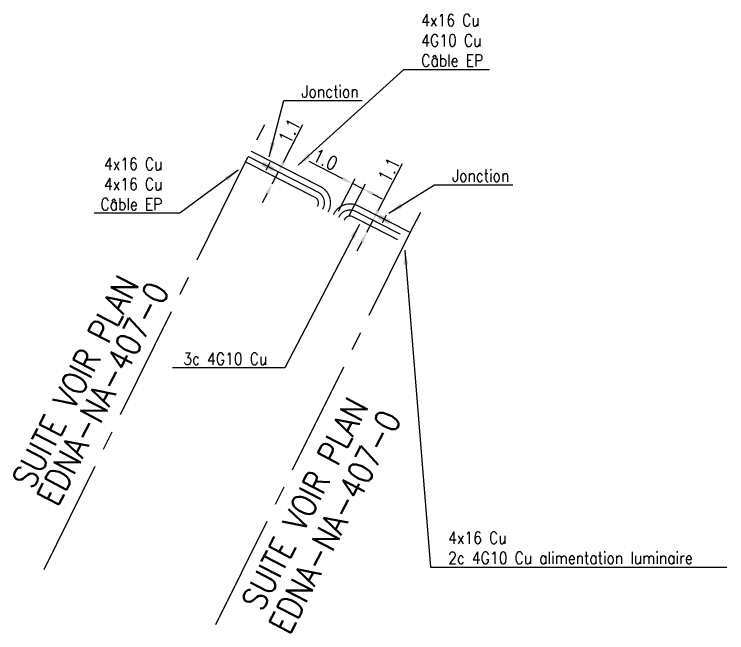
# Model space of a CAD drawing. Header units: millimetres. Extents: x 185011 to 185897, y 128253 to 129000.
# Drawn here: x 185609.2 to 185668.2, y 128628.3 to 128679.5 of the extents above; entities that cross this region are included whole.
import ezdxf
from ezdxf.enums import TextEntityAlignment as Align

# ---------------------------------------------------------------- set-up
doc = ezdxf.new("R2010")
doc.units = ezdxf.units.MM
doc.header["$PDMODE"] = 34
doc.linetypes.add('CENTER2', pattern=[28.575, 19.05, -3.175, 3.175, -3.175])
doc.linetypes.add('E_ST_CU', pattern=[2000, 1000, 1000])
doc.layers.get('0').update_dxf_attribs({"linetype": 'CONTINUOUS'})
doc.layers.get('DEFPOINTS').update_dxf_attribs({"linetype": 'CONTINUOUS'})
for name, color, linetype in [('E_100', 3, 'CONTINUOUS'), ('E_300', 7, 'CONTINUOUS'), ('E_930', 7, 'CONTINUOUS')]:
    doc.layers.add(name, color=color, linetype=linetype)
doc.styles.get("Standard").update_dxf_attribs({"font": 'romans.shx', "width": 0.85})
doc.dimstyles.get("Standard").update_dxf_attribs({"dimtxt": 1.5, "dimasz": 1.2, "dimexe": 0.625, "dimexo": 0.625, "dimgap": 0.25, "dimtad": 1, "dimdec": 1, "dimzin": 0, "dimdsep": 46, "dimtxsty": 'Standard', "dimcen": -0.5, "dimadec": 0, "dimazin": 0, "dimtfac": 1, "dimtdec": 1, "dimtmove": 0, "dimatfit": 3, "dimfxl": 0, "dimtolj": 1, "dimtzin": 0, "dimarcsym": 0})

# ---------------------------------------------------------------- blocks, each defined once
blk = doc.blocks.new('*D105')
at = {"layer": 'DEFPOINTS', "color": 0, "linetype": 'Continuous', "transparency": 16777216}
for p in [(185638.074, 128665.039), (185635.856, 128662.782), (185636.702, 128662.35)]:
    blk.add_point(p, dxfattribs=at)
at = {"layer": 'E_100', "color": 0, "linetype": 'Continuous', "lineweight": -2, "transparency": 16777216}
for p, q in [((185636.426, 128665.88), (185633.627, 128667.308)), ((185636.069, 128663.199), (185637.441, 128665.889)), ((185636.915, 128662.767), (185638.287, 128665.457)), ((185638.074, 128665.039), (185637.228, 128665.471)), ((185638.876, 128664.63), (185639.677, 128664.221))]:
    blk.add_line(p, q, dxfattribs=at)
at = {"layer": 'E_100', "color": 0, "linetype": 'Continuous', "transparency": 16777216}
for points in [[(185636.494, 128666.014), (185636.358, 128665.746), (185637.228, 128665.471)], [(185638.944, 128664.764), (185638.807, 128664.497), (185638.074, 128665.039)]]:
    blk.add_solid(points, dxfattribs=at)
at = {"layer": 'E_100', "color": 0, "linetype": 'Continuous', "transparency": 16777216, "insert": (185634.967, 128667.467), "char_height": 1.125, "attachment_point": 5, "rotation": 332.97222}
blk.add_mtext('\\A1;1.0', dxfattribs=at)
blk = doc.blocks.new('*D106')
at = {"layer": 'DEFPOINTS', "color": 0, "linetype": 'Continuous', "transparency": 16777216}
for p in [(185631.082, 128666.443), (185630.575, 128665.467), (185630.575, 128665.467)]:
    blk.add_point(p, dxfattribs=at)
at = {"layer": 'E_100', "color": 0, "linetype": 'Continuous', "lineweight": -2, "transparency": 16777216}
for p, q in [((185631.497, 128667.242), (185633.112, 128670.353)), ((185630.575, 128665.467), (185631.082, 128666.443)), ((185630.16, 128664.668), (185629.745, 128663.87))]:
    blk.add_line(p, q, dxfattribs=at)
at = {"layer": 'E_100', "color": 0, "linetype": 'Continuous', "transparency": 16777216}
for points in [[(185631.363, 128667.311), (185631.63, 128667.173), (185631.082, 128666.443)], [(185630.027, 128664.738), (185630.293, 128664.599), (185630.575, 128665.467)]]:
    blk.add_solid(points, dxfattribs=at)
at = {"layer": 'E_100', "color": 0, "linetype": 'Continuous', "transparency": 16777216, "insert": (185631.993, 128669.825), "char_height": 1.125, "attachment_point": 5, "rotation": 62.55591}
blk.add_mtext('\\A1;1.1', dxfattribs=at)
blk = doc.blocks.new('*D107')
at = {"layer": 'DEFPOINTS', "color": 0, "linetype": 'Continuous', "transparency": 16777216}
for p in [(185638.919, 128662.441), (185638.412, 128661.465), (185638.412, 128661.465)]:
    blk.add_point(p, dxfattribs=at)
at = {"layer": 'E_100', "color": 0, "linetype": 'Continuous', "lineweight": -2, "transparency": 16777216}
for p, q in [((185639.334, 128663.24), (185641.36, 128667.142)), ((185638.412, 128661.465), (185638.919, 128662.441)), ((185637.997, 128660.666), (185637.582, 128659.867))]:
    blk.add_line(p, q, dxfattribs=at)
at = {"layer": 'E_100', "color": 0, "linetype": 'Continuous', "transparency": 16777216}
for points in [[(185639.201, 128663.309), (185639.467, 128663.171), (185638.919, 128662.441)], [(185637.864, 128660.735), (185638.13, 128660.597), (185638.412, 128661.465)]]:
    blk.add_solid(points, dxfattribs=at)
at = {"layer": 'E_100', "color": 0, "linetype": 'Continuous', "transparency": 16777216, "insert": (185640.241, 128666.614), "char_height": 1.125, "attachment_point": 5, "rotation": 62.55591}
blk.add_mtext('\\A1;1.1', dxfattribs=at)
blk = doc.blocks.new('E_300_03')
at = {"color": 0, "linetype": 'Continuous'}
blk.add_line((0, 0.375), (0, -0.375), dxfattribs=at)
blk.add_solid([(-0.5, 0.188), (-0.5, -0.188), (0.5, 0.188), (0.5, -0.188)], dxfattribs=at)
at = {"color": 0, "linetype": 'Continuous', "width": 0.75, "flags": 3}
for tag, p in [('DEF_LEG', (0, -4.625)), ('DEF_COUP', (-0.015, -6.596)), ('DEF_TYPE', (0, -8.625))]:
    blk.add_attdef(tag, text='', height=1.2, dxfattribs=at).set_placement(p, align=Align.MIDDLE)

msp = doc.modelspace()

# ---------------------------------------------------------------- linework, layer by layer
at = {"layer": 'E_100', "linetype": 'E_ST_CU', "const_width": 0.1}
for points in [[(185635.188, 128663.122), (185635.229, 128663.203, 0.414023), (185634.575, 128665.22), (185631.309, 128666.889), (185630.063, 128667.525), (185628.82, 128668.161)], [(185634.297, 128663.577), (185634.338, 128663.657, 0.414023), (185634.12, 128664.33), (185630.854, 128665.998), (185629.608, 128666.635), (185628.359, 128667.273)], [(185634.742, 128663.35), (185634.783, 128663.43, 0.414023), (185634.347, 128664.775), (185631.082, 128666.443), (185630.209, 128666.89), (185628.589, 128667.717)], [(185635.633, 128662.895), (185635.673, 128662.973, -0.414404), (185637.692, 128663.628), (185639.149, 128662.883), (185639.841, 128662.529), (185639.841, 128662.529), (185642.004, 128661.424)], [(185636.078, 128662.668), (185636.118, 128662.746, -0.414404), (185637.464, 128663.182), (185638.919, 128662.441), (185639.61, 128662.086), (185641.185, 128661.281)], [(185636.524, 128662.441), (185636.564, 128662.519, -0.414404), (185637.237, 128662.737), (185638.688, 128661.996), (185639.38, 128661.642), (185640.957, 128660.836)]]:
    msp.add_lwpolyline(points, format="xyb", dxfattribs=at)
at = {"layer": 'E_930', "linetype": 'CENTER2', "ltscale": 0.5, "flags": 128}
for points in [[(185611.685, 128633.538), (185628.359, 128667.273), (185628.589, 128667.717), (185628.589, 128667.717), (185628.589, 128667.717), (185628.82, 128668.161), (185629.96, 128670.356)], [(185625.91, 128628.982), (185642.004, 128661.424), (185642.004, 128661.424), (185642.004, 128661.424), (185642.902, 128663.153)]]:
    msp.add_lwpolyline(points, dxfattribs=at)

# ---------------------------------------------------------------- block references
at = {"layer": 'E_300'}
for p, rotation in [((185630.209, 128666.89), 332.9350035182391), ((185639.841, 128662.529), 332.9350035175145)]:
    msp.add_blockref('E_300_03', p, dxfattribs=dict(at, rotation=rotation))

# ---------------------------------------------------------------- texts
at = {"layer": 'E_100', "linetype": 'Continuous', "char_height": 1}
for s, insert, attachment_point in [('4x16 Cu\\P4G10 Cu\\PCâble EP', (185642.905, 128677.327), 4), ('4x16 Cu\\P4x16 Cu\\PCâble EP', (185621.481, 128665.431), 6), ('3c 4G10 Cu', (185630.16, 128650.969), 6), ('4x16 Cu\\P2c 4G10 Cu alimentation luminaire', (185645.135, 128635.316), 4)]:
    msp.add_mtext(s, dxfattribs=dict(at, insert=insert, attachment_point=attachment_point))
at = {"layer": 'E_300', "linetype": 'Continuous', "char_height": 1, "attachment_point": 4}
for insert in [(185632.992, 128673.09), (185645.466, 128666.133)]:
    msp.add_mtext('Jonction', dxfattribs=dict(at, insert=insert))
at = {"layer": 'E_930', "width": 0.85}
for s, p in [('SUITE VOIR PLAN', (185615.162, 128648.62)), ('EDNA-NA-407-0', (185617.438, 128647.632)), ('SUITE VOIR PLAN', (185634.162, 128638.506)), ('EDNA-NA-407-0', (185636.655, 128637.02))]:
    msp.add_text(s, height=2, rotation=62.55591, dxfattribs=at).set_placement(p, align=Align.CENTER)

# ---------------------------------------------------------------- dimensions: what is measured, and where the dimension line sits
at = {"layer": 'E_100', "linetype": 'Continuous'}
for base, p1, p2, angle, picture, middle in [((185630.575, 128665.467), (185631.082, 128666.443), (185630.575, 128665.467), 62.55591, '*D106', (185632.659, 128669.48)), ((185638.07392, 128665.03942), (185635.85565, 128662.7816), (185636.7019, 128662.3499), 152.97222, '*D105', (185634.6257, 128666.79848)), ((185638.412, 128661.465), (185638.919, 128662.441), (185638.412, 128661.465), 62.55591, '*D107', (185640.907, 128666.268))]:
    dim = msp.add_linear_dim(base=base, p1=p1, p2=p2, angle=angle, dimstyle='Standard', override={"dimscale": 0.75, "dimatfit": 0}, dxfattribs=at)
    dim.commit()
    dim.dimension.update_dxf_attribs({"geometry": picture, "text_midpoint": middle, "dimtype": 160})

# ---------------------------------------------------------------- leaders
at = {"layer": 'E_100', "linetype": 'Continuous', "annotation_type": 0, "has_hookline": 1}
for points, hookline_direction, text_width in [([(185632.72, 128666.989), (185641.455, 128674.91), (185642.655, 128674.91)], 0, 5.667), ([(185627.749, 128666.579), (185622.931, 128663.015), (185621.731, 128663.015)], 1, 5.667), ([(185637.789, 128662.085), (185631.61, 128650.219), (185630.41, 128650.219)], 1, 7.852), ([(185641.543, 128659.962), (185643.685, 128633.733), (185644.885, 128633.733)], 0, 23.071)]:
    msp.add_leader(points, dimstyle='Standard', dxfattribs=dict(at, hookline_direction=hookline_direction, text_width=text_width))
at = {"layer": 'E_300', "linetype": 'Continuous', "annotation_type": 0, "has_hookline": 1, "hookline_direction": 0, "text_width": 5.019}
for points in [[(185630.318, 128667.683), (185631.542, 128672.34), (185632.742, 128672.34)], [(185640.232, 128663.016), (185644.016, 128665.383), (185645.216, 128665.383)]]:
    msp.add_leader(points, dimstyle='Standard', dxfattribs=at)

doc.saveas('drawing.dxf')
